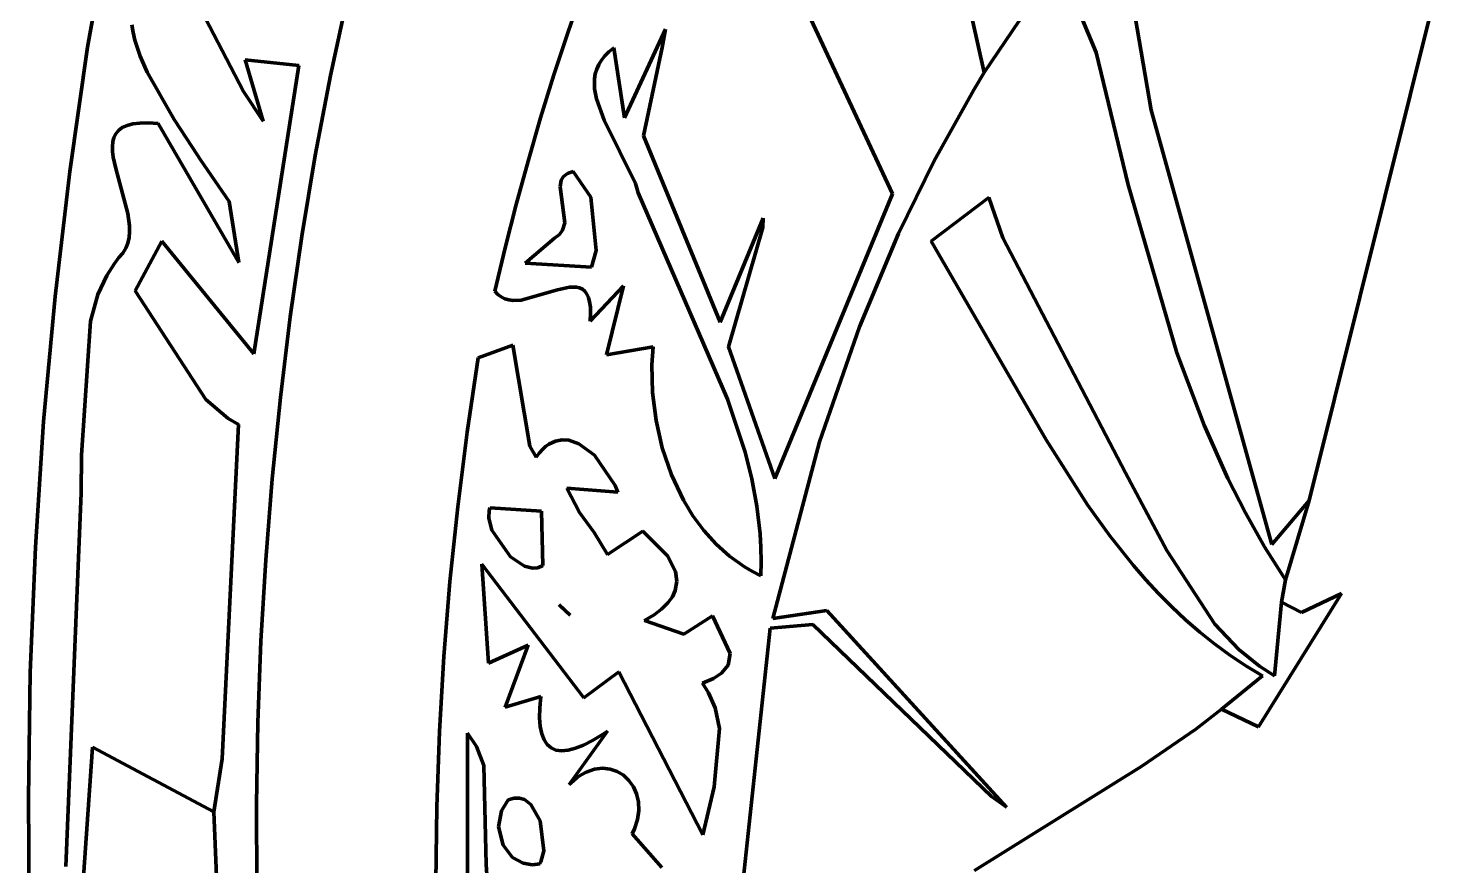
# Model space of a CAD drawing. Header units: millimetres. Extents: x 0 to 10.4, y 0 to 8.2.
# Drawn here: x 0.679 to 1.508, y 3.592 to 4.082 of the extents above; entities that cross this region are included whole.
import ezdxf

# ---------------------------------------------------------------- set-up
doc = ezdxf.new("R2010")
doc.units = ezdxf.units.MM
for name, color, linetype, lineweight in [('color#000000ff', 7, 'CONTINUOUS', 100), ('color#929292ff', 7, 'CONTINUOUS', 100), ('color#ffffffff', 7, 'CONTINUOUS', 100)]:
    doc.layers.add(name, color=color, linetype=linetype, lineweight=lineweight)

msp = doc.modelspace()

# ---------------------------------------------------------------- linework, layer by layer
at = {"layer": 'color#000000ff'}
for p, q in [((1.07316, 4.22388), (1.1848, 3.98488)), ((0.80504, 4.04477), (0.76566, 4.12071)), ((1.50837, 4.12593), (1.42848, 3.80558)), ((0.71392, 4.07086), (0.72033, 4.10742)), ((0.99502, 4.07975), (1.00375, 4.10471)), ((1.33615, 4.03403), (1.32399, 4.10494)), ((1.28957, 4.10236), (1.30392, 4.06765)), ((1.23849, 4.05595), (1.26293, 4.09224)), ((0.73983, 4.08381), (0.74054, 4.07937)), ((0.74054, 4.07937), (0.74161, 4.07484)), ((0.86296, 4.08664), (0.85595, 4.05427)), ((0.98675, 4.05466), (0.99502, 4.07975)), ((1.05195, 4.08142), (1.02801, 4.02948)), ((1.05012, 4.07055), (1.05195, 4.08142)), ((0.74161, 4.07484), (0.7447, 4.06557)), ((0.70347, 3.99799), (0.71392, 4.07086)), ((0.7447, 4.06557), (0.74882, 4.05614)), ((0.83745, 4.06006), (0.80611, 4.06343)), ((0.80611, 4.06343), (0.81669, 4.02753)), ((1.01446, 4.06319), (1.0129, 4.06059)), ((1.01643, 4.0657), (1.01446, 4.06319)), ((1.01885, 4.06812), (1.01643, 4.0657)), ((1.02173, 4.07043), (1.01885, 4.06812)), ((1.02801, 4.02948), (1.02173, 4.07043)), ((1.03908, 4.01886), (1.05012, 4.07055)), ((1.30392, 4.06765), (1.32256, 3.99034)), ((0.74882, 4.05614), (0.76466, 4.02847)), ((0.81121, 3.89133), (0.83745, 4.06006)), ((0.97895, 4.02945), (0.98675, 4.05466)), ((1.01094, 4.05516), (1.01049, 4.05234)), ((1.01173, 4.05791), (1.01094, 4.05516)), ((1.0129, 4.06059), (1.01173, 4.05791)), ((1.2323, 4.04579), (1.23849, 4.05595)), ((0.85595, 4.05427), (0.8471, 4.00735)), ((1.01049, 4.05234), (1.01051, 4.04651)), ((1.01051, 4.04651), (1.01159, 4.04048)), ((0.81669, 4.02753), (0.80504, 4.04477)), ((1.01159, 4.04048), (1.01616, 4.02801)), ((1.2091, 4.00435), (1.2323, 4.04579)), ((1.40676, 3.77972), (1.33615, 4.03403)), ((0.73206, 4.02208), (0.73045, 4.02014)), ((0.73423, 4.0237), (0.73206, 4.02208)), ((0.737, 4.02498), (0.73423, 4.0237)), ((0.74043, 4.02589), (0.737, 4.02498)), ((0.74456, 4.02641), (0.74043, 4.02589)), ((0.74944, 4.0265), (0.74456, 4.02641)), ((0.75513, 4.02615), (0.74944, 4.0265)), ((0.80244, 3.94475), (0.75513, 4.02615)), ((0.76466, 4.02847), (0.77539, 4.01206)), ((0.97159, 4.00415), (0.97895, 4.02945)), ((1.01616, 4.02801), (1.03449, 3.99108)), ((0.72867, 4.0154), (0.72841, 4.01265)), ((0.72933, 4.0179), (0.72867, 4.0154)), ((0.73045, 4.02014), (0.72933, 4.0179)), ((1.08406, 3.90985), (1.03908, 4.01886)), ((0.72841, 4.01265), (0.7285, 4.00969)), ((0.7285, 4.00969), (0.72889, 4.00653)), ((0.72889, 4.00653), (0.73036, 3.99973)), ((0.77539, 4.01206), (0.77999, 4.00493)), ((0.77999, 4.00493), (0.7967, 3.98043)), ((0.8471, 4.00735), (0.83928, 3.96026)), ((0.6949, 3.92491), (0.70347, 3.99799)), ((0.73036, 3.99973), (0.73751, 3.97356)), ((0.96468, 3.97879), (0.97159, 4.00415)), ((0.99465, 3.99681), (0.99238, 3.99513)), ((0.99619, 3.99745), (0.99465, 3.99681)), ((0.99802, 3.99795), (0.99619, 3.99745)), ((1.00834, 3.98312), (0.99802, 3.99795)), ((1.18828, 3.96174), (1.2091, 4.00435)), ((0.99102, 3.99297), (0.99036, 3.98902)), ((0.99036, 3.98902), (0.9931, 3.96794)), ((0.99238, 3.99513), (0.99102, 3.99297)), ((1.03449, 3.99108), (1.03609, 3.98553)), ((1.32256, 3.99034), (1.35113, 3.89197)), ((0.7967, 3.98043), (0.80244, 3.94475)), ((1.01143, 3.95176), (1.00834, 3.98312)), ((1.03609, 3.98553), (1.08834, 3.86485)), ((1.1848, 3.98488), (1.11589, 3.81844)), ((1.24113, 3.98276), (1.2074, 3.95733)), ((1.24933, 3.95926), (1.24113, 3.98276)), ((0.73751, 3.97356), (0.73845, 3.96623)), ((0.9582, 3.95339), (0.96468, 3.97879)), ((0.73845, 3.96623), (0.73848, 3.96272)), ((0.99182, 3.96363), (0.98993, 3.96115)), ((0.9931, 3.96794), (0.99182, 3.96363)), ((1.10912, 3.97072), (1.08406, 3.90985)), ((1.08883, 3.89546), (1.10894, 3.96524)), ((1.10894, 3.96524), (1.10912, 3.97072)), ((0.73742, 3.95613), (0.73623, 3.95309)), ((0.73815, 3.95934), (0.73742, 3.95613)), ((0.73848, 3.96272), (0.73815, 3.95934)), ((0.74166, 3.92819), (0.75731, 3.95718)), ((0.75731, 3.95718), (0.81121, 3.89133)), ((0.83928, 3.96026), (0.83248, 3.91304)), ((0.98701, 3.95909), (0.96987, 3.94433)), ((0.98993, 3.96115), (0.98701, 3.95909)), ((1.16539, 3.90705), (1.18828, 3.96174)), ((1.2074, 3.95733), (1.27475, 3.84102)), ((1.32104, 3.82174), (1.24933, 3.95926)), ((0.73225, 3.94768), (0.72966, 3.94428)), ((0.73452, 3.95027), (0.73225, 3.94768)), ((0.73623, 3.95309), (0.73452, 3.95027)), ((0.95215, 3.92796), (0.9582, 3.95339)), ((1.00863, 3.94211), (1.01143, 3.95176)), ((0.72966, 3.94428), (0.72517, 3.93724)), ((0.96987, 3.94433), (1.00863, 3.94211)), ((0.72517, 3.93724), (0.72001, 3.92614)), ((0.99586, 3.93038), (0.98876, 3.92881)), ((0.99996, 3.93036), (0.99586, 3.93038)), ((1.00176, 3.92991), (0.99996, 3.93036)), ((1.02747, 3.93104), (1.00796, 3.91053)), ((1.01741, 3.89076), (1.02747, 3.93104)), ((0.68821, 3.85165), (0.6949, 3.92491)), ((0.72001, 3.92614), (0.71557, 3.91052)), ((0.78312, 3.86466), (0.74166, 3.92819)), ((0.95394, 3.92608), (0.95215, 3.92796)), ((0.9559, 3.92464), (0.95394, 3.92608)), ((0.95801, 3.92362), (0.9559, 3.92464)), ((0.96026, 3.92296), (0.95801, 3.92362)), ((0.96262, 3.92264), (0.96026, 3.92296)), ((0.96763, 3.92282), (0.96262, 3.92264)), ((0.98876, 3.92881), (0.96763, 3.92282)), ((1.00338, 3.92912), (1.00176, 3.92991)), ((1.00479, 3.92794), (1.00338, 3.92912)), ((1.00598, 3.92633), (1.00479, 3.92794)), ((1.00693, 3.92426), (1.00598, 3.92633)), ((1.00762, 3.92168), (1.00693, 3.92426)), ((1.00803, 3.91856), (1.00762, 3.92168)), ((1.00796, 3.91053), (1.00815, 3.91486)), ((1.00815, 3.91486), (1.00803, 3.91856)), ((0.71557, 3.91052), (0.71043, 3.83195)), ((0.83248, 3.91304), (0.8267, 3.8657)), ((1.14214, 3.83975), (1.16539, 3.90705)), ((0.93595, 3.84554), (0.94246, 3.88905)), ((0.94246, 3.88905), (0.96274, 3.89648)), ((0.96274, 3.89648), (0.97265, 3.83722)), ((1.04472, 3.89544), (1.01741, 3.89076)), ((1.04408, 3.88491), (1.04472, 3.89544)), ((1.11589, 3.81844), (1.08883, 3.89546)), ((1.35113, 3.89197), (1.36712, 3.84951)), ((1.04445, 3.86874), (1.04408, 3.88491)), ((0.79621, 3.85358), (0.78312, 3.86466)), ((0.8267, 3.8657), (0.82192, 3.81826)), ((1.04646, 3.85241), (1.04445, 3.86874)), ((1.08834, 3.86485), (1.09858, 3.83385)), ((0.68338, 3.77825), (0.68821, 3.85165)), ((0.79269, 3.65438), (0.80229, 3.84996)), ((0.80229, 3.84996), (0.79621, 3.85358)), ((1.05011, 3.83626), (1.04646, 3.85241)), ((1.36712, 3.84951), (1.38099, 3.81846)), ((0.93043, 3.80188), (0.93595, 3.84554)), ((0.98372, 3.83843), (0.98759, 3.84029)), ((0.98759, 3.84029), (0.99153, 3.84103)), ((0.99153, 3.84103), (0.9955, 3.84076)), ((0.9955, 3.84076), (1.00138, 3.83873)), ((1.11485, 3.73648), (1.14214, 3.83975)), ((1.27475, 3.84102), (1.29889, 3.80305)), ((0.71043, 3.83195), (0.7101, 3.81006)), ((0.97265, 3.83722), (0.97641, 3.83088)), ((0.97641, 3.83088), (0.97817, 3.83328)), ((0.97817, 3.83328), (0.97997, 3.83533)), ((0.97997, 3.83533), (0.98182, 3.83704)), ((0.98182, 3.83704), (0.98372, 3.83843)), ((1.00138, 3.83873), (1.01054, 3.83197)), ((1.01054, 3.83197), (1.02264, 3.81435)), ((1.05542, 3.82062), (1.05011, 3.83626)), ((1.09858, 3.83385), (1.10251, 3.81812)), ((0.82192, 3.81826), (0.81815, 3.77073)), ((1.02264, 3.81435), (1.02417, 3.81034)), ((1.06243, 3.8058), (1.05542, 3.82062)), ((1.10251, 3.81812), (1.10547, 3.8022)), ((1.34519, 3.77619), (1.32104, 3.82174)), ((1.38099, 3.81846), (1.39126, 3.79822)), ((0.7101, 3.81006), (0.70111, 3.59125)), ((1.02417, 3.81034), (0.99427, 3.81268)), ((0.99427, 3.81268), (1.00162, 3.79857)), ((1.06804, 3.79656), (1.06243, 3.8058)), ((0.9259, 3.75811), (0.93043, 3.80188)), ((0.94893, 3.79984), (0.94858, 3.79521)), ((0.94944, 3.80117), (0.94893, 3.79984)), ((0.97937, 3.79921), (0.94944, 3.80117)), ((0.98018, 3.76746), (0.97937, 3.79921)), ((1.00162, 3.79857), (1.01031, 3.7868)), ((1.10547, 3.8022), (1.10732, 3.78607)), ((1.29889, 3.80305), (1.31189, 3.78491)), ((1.39126, 3.79822), (1.40244, 3.77839)), ((1.42848, 3.80558), (1.40676, 3.77972)), ((0.94858, 3.79521), (0.95046, 3.78812)), ((1.07442, 3.78792), (1.06804, 3.79656)), ((0.95046, 3.78812), (0.96141, 3.7726)), ((1.01031, 3.7868), (1.01808, 3.77382)), ((1.01808, 3.77382), (1.03877, 3.78766)), ((1.03877, 3.78766), (1.05307, 3.77319)), ((1.08157, 3.77999), (1.07442, 3.78792)), ((1.10732, 3.78607), (1.10778, 3.77793)), ((1.31189, 3.78491), (1.32569, 3.76753)), ((0.6804, 3.70476), (0.68338, 3.77825)), ((0.96141, 3.7726), (0.96945, 3.76717)), ((1.05307, 3.77319), (1.05779, 3.76391)), ((1.08949, 3.77288), (1.08157, 3.77999)), ((1.0982, 3.76667), (1.08949, 3.77288)), ((1.10778, 3.77793), (1.10791, 3.76972)), ((1.37341, 3.73322), (1.34519, 3.77619)), ((1.40244, 3.77839), (1.41461, 3.75901)), ((0.81815, 3.77073), (0.81536, 3.72314)), ((1.00423, 3.69001), (0.94455, 3.76831)), ((0.94455, 3.76831), (0.94839, 3.71035)), ((0.96945, 3.76717), (0.97428, 3.76594)), ((0.97428, 3.76594), (0.97734, 3.7662)), ((0.97734, 3.7662), (0.98018, 3.76746)), ((1.10285, 3.76393), (1.0982, 3.76667)), ((1.10791, 3.76972), (1.10769, 3.76146)), ((1.32569, 3.76753), (1.33293, 3.75918)), ((0.92237, 3.71425), (0.9259, 3.75811)), ((1.05862, 3.75834), (1.05771, 3.75281)), ((1.05779, 3.76391), (1.05862, 3.75834)), ((1.10769, 3.76146), (1.10285, 3.76393)), ((1.33293, 3.75918), (1.34042, 3.75107)), ((1.41461, 3.75901), (1.41228, 3.746)), ((1.05604, 3.74917), (1.05345, 3.74558)), ((1.05771, 3.75281), (1.05604, 3.74917)), ((1.34042, 3.75107), (1.34818, 3.74324)), ((0.98977, 3.74442), (0.99064, 3.74361)), ((0.99626, 3.73838), (0.98977, 3.74442)), ((0.99064, 3.74361), (0.99626, 3.73838)), ((1.0499, 3.74204), (1.04531, 3.73857)), ((1.05345, 3.74558), (1.0499, 3.74204)), ((1.14628, 3.74113), (1.11485, 3.73648)), ((1.25146, 3.62611), (1.14628, 3.74113)), ((1.34818, 3.74324), (1.35622, 3.73569)), ((1.41228, 3.746), (1.4082, 3.70287)), ((1.04531, 3.73857), (1.03964, 3.73519)), ((1.03964, 3.73519), (1.06278, 3.72724)), ((1.06278, 3.72724), (1.07951, 3.73806)), ((1.07951, 3.73806), (1.08983, 3.71595)), ((1.11315, 3.73077), (1.13824, 3.73293)), ((1.13824, 3.73293), (1.24265, 3.63234)), ((1.35622, 3.73569), (1.36456, 3.72845)), ((1.38744, 3.71841), (1.37341, 3.73322)), ((0.81536, 3.72314), (0.81356, 3.6755)), ((1.09634, 3.57245), (1.11315, 3.73077)), ((1.36456, 3.72845), (1.37322, 3.72154)), ((0.94839, 3.71035), (0.97166, 3.72076)), ((0.97166, 3.72076), (0.9582, 3.68454)), ((1.08983, 3.71595), (1.08856, 3.70915)), ((1.37322, 3.72154), (1.38221, 3.71497)), ((1.38221, 3.71497), (1.39155, 3.70877)), ((1.39941, 3.70864), (1.38744, 3.71841)), ((0.91982, 3.67031), (0.92237, 3.71425)), ((1.08856, 3.70915), (1.08478, 3.70439)), ((1.39155, 3.70877), (1.40127, 3.70295)), ((1.4082, 3.70287), (1.39941, 3.70864)), ((0.67927, 3.63122), (0.6804, 3.70476)), ((1.02463, 3.70516), (1.00423, 3.69001)), ((1.07379, 3.6099), (1.02463, 3.70516)), ((1.08008, 3.7013), (1.07358, 3.69868)), ((1.07358, 3.69868), (1.07721, 3.69292)), ((1.08478, 3.70439), (1.08008, 3.7013)), ((1.40127, 3.70295), (1.37719, 3.68343)), ((0.9582, 3.68454), (0.97904, 3.69076)), ((0.97904, 3.69076), (0.97845, 3.68414)), ((1.07721, 3.69292), (1.08107, 3.68409)), ((0.97845, 3.68414), (0.97834, 3.6783)), ((1.08107, 3.68409), (1.08364, 3.67203)), ((1.37719, 3.68343), (1.36221, 3.67168)), ((0.81356, 3.6755), (0.81274, 3.62783)), ((0.97834, 3.6783), (0.97872, 3.67323)), ((0.97872, 3.67323), (0.97959, 3.66893)), ((0.91826, 3.62633), (0.91982, 3.67031)), ((0.93626, 3.66933), (0.93587, 3.45612)), ((0.94141, 3.66158), (0.93626, 3.66933)), ((0.97959, 3.66893), (0.98095, 3.66541)), ((0.98095, 3.66541), (0.98279, 3.66266)), ((1.0181, 3.67054), (0.99564, 3.63922)), ((1.00406, 3.66242), (1.00931, 3.66509)), ((1.00931, 3.66509), (1.01505, 3.66853)), ((1.01505, 3.66853), (1.0181, 3.67054)), ((1.08364, 3.67203), (1.08049, 3.63788)), ((1.36221, 3.67168), (1.33066, 3.65003)), ((0.94569, 3.65049), (0.94141, 3.66158)), ((0.98279, 3.66266), (0.98512, 3.66069)), ((0.98512, 3.66069), (0.98793, 3.65949)), ((0.98793, 3.65949), (0.99124, 3.65906)), ((0.99124, 3.65906), (0.99502, 3.65941)), ((0.99502, 3.65941), (0.9993, 3.66053)), ((0.9993, 3.66053), (1.00406, 3.66242)), ((0.78782, 3.62338), (0.79269, 3.65438)), ((0.94709, 3.59255), (0.94569, 3.65049)), ((1.00558, 3.64649), (1.01047, 3.64822)), ((1.01047, 3.64822), (1.01519, 3.6488)), ((1.01519, 3.6488), (1.01966, 3.64835)), ((1.01966, 3.64835), (1.02377, 3.64694)), ((1.33066, 3.65003), (1.2327, 3.58903)), ((0.99564, 3.63922), (0.99812, 3.64154)), ((0.99812, 3.64154), (1.00061, 3.64352)), ((1.00061, 3.64352), (1.0031, 3.64517)), ((1.0031, 3.64517), (1.00558, 3.64649)), ((1.02377, 3.64694), (1.02746, 3.64468)), ((1.02746, 3.64468), (1.03063, 3.64167)), ((1.03063, 3.64167), (1.03319, 3.63801)), ((1.03319, 3.63801), (1.03506, 3.63379)), ((1.03506, 3.63379), (1.03615, 3.62911)), ((1.08049, 3.63788), (1.07379, 3.6099)), ((1.24265, 3.63234), (1.25146, 3.62611)), ((0.67996, 3.55767), (0.67927, 3.63122)), ((0.79027, 3.56361), (0.78782, 3.62338)), ((0.81274, 3.62783), (0.81289, 3.58016)), ((0.91769, 3.58232), (0.91826, 3.62633)), ((0.95598, 3.62381), (0.95436, 3.61457)), ((0.96005, 3.63035), (0.95598, 3.62381)), ((0.96344, 3.6314), (0.96005, 3.63035)), ((0.96659, 3.63139), (0.96344, 3.6314)), ((0.96948, 3.63045), (0.96659, 3.63139)), ((0.97328, 3.62756), (0.96948, 3.63045)), ((0.97877, 3.618), (0.97328, 3.62756)), ((1.03637, 3.62407), (1.03564, 3.61876)), ((1.03615, 3.62911), (1.03637, 3.62407)), ((0.98089, 3.60053), (0.97877, 3.618)), ((1.03564, 3.61876), (1.03387, 3.61328)), ((0.95436, 3.61457), (0.95696, 3.60377)), ((1.03387, 3.61328), (1.03256, 3.61051)), ((1.03256, 3.61051), (1.04979, 3.59074)), ((0.95696, 3.60377), (0.96243, 3.59664)), ((0.97914, 3.59413), (0.98089, 3.60053)), ((0.94765, 3.58357), (0.94709, 3.59255)), ((0.96243, 3.59664), (0.96866, 3.59318)), ((0.96866, 3.59318), (0.97428, 3.59237)), ((0.97428, 3.59237), (0.97842, 3.59284)), ((0.97842, 3.59284), (0.97914, 3.59413))]:
    msp.add_line(p, q, dxfattribs=at)
at = {"layer": 'color#929292ff'}
for p, q in [((0.76566, 4.12071), (0.80504, 4.04477)), ((1.32399, 4.10494), (1.33615, 4.03403)), ((1.23849, 4.05595), (1.22809, 4.10247)), ((1.30392, 4.06765), (1.28957, 4.10236)), ((1.26293, 4.09224), (1.23849, 4.05595)), ((0.74054, 4.07937), (0.73983, 4.08381)), ((0.74161, 4.07484), (0.74054, 4.07937)), ((0.7447, 4.06557), (0.74161, 4.07484)), ((0.74882, 4.05614), (0.7447, 4.06557)), ((0.81669, 4.02753), (0.80611, 4.06343)), ((0.80611, 4.06343), (0.83745, 4.06006)), ((1.32256, 3.99034), (1.30392, 4.06765)), ((0.76466, 4.02847), (0.74882, 4.05614)), ((0.83745, 4.06006), (0.81121, 3.89133)), ((0.80504, 4.04477), (0.81669, 4.02753)), ((1.33615, 4.03403), (1.40676, 3.77972)), ((0.73045, 4.02014), (0.73206, 4.02208)), ((0.73206, 4.02208), (0.73423, 4.0237)), ((0.73423, 4.0237), (0.737, 4.02498)), ((0.737, 4.02498), (0.74043, 4.02589)), ((0.74043, 4.02589), (0.74456, 4.02641)), ((0.74456, 4.02641), (0.74944, 4.0265)), ((0.74944, 4.0265), (0.75513, 4.02615)), ((0.75513, 4.02615), (0.80244, 3.94475)), ((0.77539, 4.01206), (0.76466, 4.02847)), ((0.72841, 4.01265), (0.72867, 4.0154)), ((0.72867, 4.0154), (0.72933, 4.0179)), ((0.72933, 4.0179), (0.73045, 4.02014)), ((0.7285, 4.00969), (0.72841, 4.01265)), ((0.72889, 4.00653), (0.7285, 4.00969)), ((0.73036, 3.99973), (0.72889, 4.00653)), ((0.77999, 4.00493), (0.77539, 4.01206)), ((0.7967, 3.98043), (0.77999, 4.00493)), ((0.73751, 3.97356), (0.73036, 3.99973)), ((1.35113, 3.89197), (1.32256, 3.99034)), ((0.80244, 3.94475), (0.7967, 3.98043)), ((1.2074, 3.95733), (1.24113, 3.98276)), ((1.24113, 3.98276), (1.24933, 3.95926)), ((0.73845, 3.96623), (0.73751, 3.97356)), ((0.73848, 3.96272), (0.73845, 3.96623)), ((0.73623, 3.95309), (0.73742, 3.95613)), ((0.73742, 3.95613), (0.73815, 3.95934)), ((0.73815, 3.95934), (0.73848, 3.96272)), ((0.75731, 3.95718), (0.74166, 3.92819)), ((0.81121, 3.89133), (0.75731, 3.95718)), ((1.27475, 3.84102), (1.2074, 3.95733)), ((1.24933, 3.95926), (1.32104, 3.82174)), ((0.72966, 3.94428), (0.73225, 3.94768)), ((0.73225, 3.94768), (0.73452, 3.95027)), ((0.73452, 3.95027), (0.73623, 3.95309)), ((0.72517, 3.93724), (0.72966, 3.94428)), ((0.72001, 3.92614), (0.72517, 3.93724)), ((0.71557, 3.91052), (0.72001, 3.92614)), ((0.74166, 3.92819), (0.78312, 3.86466)), ((0.71043, 3.83195), (0.71557, 3.91052)), ((1.36712, 3.84951), (1.35113, 3.89197)), ((0.78312, 3.86466), (0.79621, 3.85358)), ((0.80229, 3.84996), (0.79269, 3.65438)), ((0.79621, 3.85358), (0.80229, 3.84996)), ((1.38099, 3.81846), (1.36712, 3.84951)), ((1.29889, 3.80305), (1.27475, 3.84102)), ((0.7101, 3.81006), (0.71043, 3.83195)), ((1.32104, 3.82174), (1.34519, 3.77619)), ((1.39126, 3.79822), (1.38099, 3.81846)), ((0.70111, 3.59125), (0.7101, 3.81006)), ((1.31189, 3.78491), (1.29889, 3.80305)), ((1.40244, 3.77839), (1.39126, 3.79822)), ((1.40676, 3.77972), (1.42848, 3.80558)), ((1.42848, 3.80558), (1.41461, 3.75901)), ((1.32569, 3.76753), (1.31189, 3.78491)), ((1.34519, 3.77619), (1.37341, 3.73322)), ((1.41461, 3.75901), (1.40244, 3.77839)), ((1.33293, 3.75918), (1.32569, 3.76753)), ((1.34042, 3.75107), (1.33293, 3.75918)), ((1.34818, 3.74324), (1.34042, 3.75107)), ((1.44739, 3.75118), (1.39885, 3.67297)), ((1.42396, 3.73995), (1.44739, 3.75118)), ((0.98977, 3.74442), (0.99626, 3.73838)), ((0.99064, 3.74361), (0.98977, 3.74442)), ((0.99626, 3.73838), (0.99064, 3.74361)), ((1.35622, 3.73569), (1.34818, 3.74324)), ((1.4082, 3.70287), (1.41228, 3.746)), ((1.41228, 3.746), (1.42396, 3.73995)), ((1.36456, 3.72845), (1.35622, 3.73569)), ((1.37341, 3.73322), (1.38744, 3.71841)), ((1.37322, 3.72154), (1.36456, 3.72845)), ((1.38221, 3.71497), (1.37322, 3.72154)), ((1.39155, 3.70877), (1.38221, 3.71497)), ((1.38744, 3.71841), (1.39941, 3.70864)), ((1.40127, 3.70295), (1.39155, 3.70877)), ((1.39941, 3.70864), (1.4082, 3.70287)), ((1.37719, 3.68343), (1.40127, 3.70295)), ((1.39885, 3.67297), (1.37719, 3.68343)), ((0.71674, 3.66116), (0.70669, 3.51474)), ((0.78782, 3.62338), (0.71674, 3.66116)), ((0.79269, 3.65438), (0.78782, 3.62338))]:
    msp.add_line(p, q, dxfattribs=at)
at = {"layer": 'color#ffffffff'}
for p, q in [((1.1848, 3.98488), (1.07316, 4.22388)), ((1.42848, 3.80558), (1.50837, 4.12593)), ((0.72033, 4.10742), (0.71392, 4.07086)), ((1.00375, 4.10471), (0.99502, 4.07975)), ((1.22809, 4.10247), (1.23849, 4.05595)), ((0.85595, 4.05427), (0.86296, 4.08664)), ((0.99502, 4.07975), (0.98675, 4.05466)), ((1.02801, 4.02948), (1.05195, 4.08142)), ((1.05195, 4.08142), (1.05012, 4.07055)), ((0.71392, 4.07086), (0.70347, 3.99799)), ((1.0129, 4.06059), (1.01446, 4.06319)), ((1.01446, 4.06319), (1.01643, 4.0657)), ((1.01643, 4.0657), (1.01885, 4.06812)), ((1.01885, 4.06812), (1.02173, 4.07043)), ((1.02173, 4.07043), (1.02801, 4.02948)), ((1.05012, 4.07055), (1.03908, 4.01886)), ((0.98675, 4.05466), (0.97895, 4.02945)), ((1.01049, 4.05234), (1.01094, 4.05516)), ((1.01094, 4.05516), (1.01173, 4.05791)), ((1.01173, 4.05791), (1.0129, 4.06059)), ((1.23849, 4.05595), (1.2323, 4.04579)), ((0.8471, 4.00735), (0.85595, 4.05427)), ((1.01051, 4.04651), (1.01049, 4.05234)), ((1.01159, 4.04048), (1.01051, 4.04651)), ((1.01616, 4.02801), (1.01159, 4.04048)), ((1.2323, 4.04579), (1.2091, 4.00435)), ((0.97895, 4.02945), (0.97159, 4.00415)), ((1.03449, 3.99108), (1.01616, 4.02801)), ((1.03908, 4.01886), (1.08406, 3.90985)), ((0.83928, 3.96026), (0.8471, 4.00735)), ((0.70347, 3.99799), (0.6949, 3.92491)), ((0.97159, 4.00415), (0.96468, 3.97879)), ((0.99238, 3.99513), (0.99465, 3.99681)), ((0.99465, 3.99681), (0.99619, 3.99745)), ((0.99619, 3.99745), (0.99802, 3.99795)), ((0.99802, 3.99795), (1.00834, 3.98312)), ((1.2091, 4.00435), (1.18828, 3.96174)), ((0.99036, 3.98902), (0.99102, 3.99297)), ((0.9931, 3.96794), (0.99036, 3.98902)), ((0.99102, 3.99297), (0.99238, 3.99513)), ((1.03609, 3.98553), (1.03449, 3.99108)), ((1.00834, 3.98312), (1.01143, 3.95176)), ((1.08834, 3.86485), (1.03609, 3.98553)), ((1.11589, 3.81844), (1.1848, 3.98488)), ((0.96468, 3.97879), (0.9582, 3.95339)), ((0.98993, 3.96115), (0.99182, 3.96363)), ((0.99182, 3.96363), (0.9931, 3.96794)), ((1.08406, 3.90985), (1.10912, 3.97072)), ((1.10894, 3.96524), (1.08883, 3.89546)), ((1.10912, 3.97072), (1.10894, 3.96524)), ((0.83248, 3.91304), (0.83928, 3.96026)), ((0.96987, 3.94433), (0.98701, 3.95909)), ((0.98701, 3.95909), (0.98993, 3.96115)), ((1.18828, 3.96174), (1.16539, 3.90705)), ((0.9582, 3.95339), (0.95215, 3.92796)), ((1.01143, 3.95176), (1.00863, 3.94211)), ((1.00863, 3.94211), (0.96987, 3.94433)), ((0.98876, 3.92881), (0.99586, 3.93038)), ((0.99586, 3.93038), (0.99996, 3.93036)), ((0.99996, 3.93036), (1.00176, 3.92991)), ((1.00796, 3.91053), (1.02747, 3.93104)), ((1.02747, 3.93104), (1.01741, 3.89076)), ((0.6949, 3.92491), (0.68821, 3.85165)), ((0.95215, 3.92796), (0.95394, 3.92608)), ((0.95394, 3.92608), (0.9559, 3.92464)), ((0.9559, 3.92464), (0.95801, 3.92362)), ((0.95801, 3.92362), (0.96026, 3.92296)), ((0.96026, 3.92296), (0.96262, 3.92264)), ((0.96262, 3.92264), (0.96763, 3.92282)), ((0.96763, 3.92282), (0.98876, 3.92881)), ((1.00176, 3.92991), (1.00338, 3.92912)), ((1.00338, 3.92912), (1.00479, 3.92794)), ((1.00479, 3.92794), (1.00598, 3.92633)), ((1.00598, 3.92633), (1.00693, 3.92426)), ((1.00693, 3.92426), (1.00762, 3.92168)), ((1.00762, 3.92168), (1.00803, 3.91856)), ((1.00815, 3.91486), (1.00796, 3.91053)), ((1.00803, 3.91856), (1.00815, 3.91486)), ((0.8267, 3.8657), (0.83248, 3.91304)), ((1.16539, 3.90705), (1.14214, 3.83975)), ((0.94246, 3.88905), (0.93595, 3.84554)), ((0.96274, 3.89648), (0.94246, 3.88905)), ((0.97265, 3.83722), (0.96274, 3.89648)), ((1.01741, 3.89076), (1.04472, 3.89544)), ((1.04472, 3.89544), (1.04408, 3.88491)), ((1.08883, 3.89546), (1.11589, 3.81844)), ((1.04408, 3.88491), (1.04445, 3.86874)), ((0.82192, 3.81826), (0.8267, 3.8657)), ((1.04445, 3.86874), (1.04646, 3.85241)), ((1.09858, 3.83385), (1.08834, 3.86485)), ((0.68821, 3.85165), (0.68338, 3.77825)), ((1.04646, 3.85241), (1.05011, 3.83626)), ((0.93595, 3.84554), (0.93043, 3.80188)), ((0.98759, 3.84029), (0.98372, 3.83843)), ((0.99153, 3.84103), (0.98759, 3.84029)), ((0.9955, 3.84076), (0.99153, 3.84103)), ((1.00138, 3.83873), (0.9955, 3.84076)), ((1.14214, 3.83975), (1.11485, 3.73648)), ((0.97641, 3.83088), (0.97265, 3.83722)), ((0.97817, 3.83328), (0.97641, 3.83088)), ((0.97997, 3.83533), (0.97817, 3.83328)), ((0.98182, 3.83704), (0.97997, 3.83533)), ((0.98372, 3.83843), (0.98182, 3.83704)), ((1.01054, 3.83197), (1.00138, 3.83873)), ((1.02264, 3.81435), (1.01054, 3.83197)), ((1.05011, 3.83626), (1.05542, 3.82062)), ((1.10251, 3.81812), (1.09858, 3.83385)), ((0.81815, 3.77073), (0.82192, 3.81826)), ((1.02417, 3.81034), (1.02264, 3.81435)), ((1.05542, 3.82062), (1.06243, 3.8058)), ((1.10547, 3.8022), (1.10251, 3.81812)), ((1.00162, 3.79857), (0.99427, 3.81268)), ((0.99427, 3.81268), (1.02417, 3.81034)), ((1.06243, 3.8058), (1.06804, 3.79656)), ((0.93043, 3.80188), (0.9259, 3.75811)), ((0.94858, 3.79521), (0.94893, 3.79984)), ((0.94893, 3.79984), (0.94944, 3.80117)), ((0.94944, 3.80117), (0.97937, 3.79921)), ((0.97937, 3.79921), (0.98018, 3.76746)), ((1.01031, 3.7868), (1.00162, 3.79857)), ((1.10732, 3.78607), (1.10547, 3.8022)), ((1.41461, 3.75901), (1.42848, 3.80558)), ((0.95046, 3.78812), (0.94858, 3.79521)), ((1.06804, 3.79656), (1.07442, 3.78792)), ((0.96141, 3.7726), (0.95046, 3.78812)), ((1.01808, 3.77382), (1.01031, 3.7868)), ((1.03877, 3.78766), (1.01808, 3.77382)), ((1.05307, 3.77319), (1.03877, 3.78766)), ((1.07442, 3.78792), (1.08157, 3.77999)), ((1.10778, 3.77793), (1.10732, 3.78607)), ((0.68338, 3.77825), (0.6804, 3.70476)), ((0.96945, 3.76717), (0.96141, 3.7726)), ((1.05779, 3.76391), (1.05307, 3.77319)), ((1.08157, 3.77999), (1.08949, 3.77288)), ((1.08949, 3.77288), (1.0982, 3.76667)), ((1.10791, 3.76972), (1.10778, 3.77793)), ((0.81536, 3.72314), (0.81815, 3.77073)), ((0.94839, 3.71035), (0.94455, 3.76831)), ((0.94455, 3.76831), (1.00423, 3.69001)), ((0.97428, 3.76594), (0.96945, 3.76717)), ((0.97734, 3.7662), (0.97428, 3.76594)), ((0.98018, 3.76746), (0.97734, 3.7662)), ((1.0982, 3.76667), (1.10285, 3.76393)), ((1.10769, 3.76146), (1.10791, 3.76972)), ((0.9259, 3.75811), (0.92237, 3.71425)), ((1.05771, 3.75281), (1.05862, 3.75834)), ((1.05862, 3.75834), (1.05779, 3.76391)), ((1.10285, 3.76393), (1.10769, 3.76146)), ((1.41228, 3.746), (1.41461, 3.75901)), ((1.05345, 3.74558), (1.05604, 3.74917)), ((1.05604, 3.74917), (1.05771, 3.75281)), ((1.39885, 3.67297), (1.44739, 3.75118)), ((1.44739, 3.75118), (1.42396, 3.73995)), ((1.04531, 3.73857), (1.0499, 3.74204)), ((1.0499, 3.74204), (1.05345, 3.74558)), ((1.11485, 3.73648), (1.14628, 3.74113)), ((1.14628, 3.74113), (1.25146, 3.62611)), ((1.42396, 3.73995), (1.41228, 3.746)), ((1.03964, 3.73519), (1.04531, 3.73857)), ((1.06278, 3.72724), (1.03964, 3.73519)), ((1.07951, 3.73806), (1.06278, 3.72724)), ((1.08983, 3.71595), (1.07951, 3.73806)), ((1.13824, 3.73293), (1.11315, 3.73077)), ((1.24265, 3.63234), (1.13824, 3.73293)), ((0.81356, 3.6755), (0.81536, 3.72314)), ((1.11315, 3.73077), (1.09634, 3.57245)), ((0.97166, 3.72076), (0.94839, 3.71035)), ((0.9582, 3.68454), (0.97166, 3.72076)), ((1.08856, 3.70915), (1.08983, 3.71595)), ((0.92237, 3.71425), (0.91982, 3.67031)), ((1.08478, 3.70439), (1.08856, 3.70915)), ((0.6804, 3.70476), (0.67927, 3.63122)), ((1.00423, 3.69001), (1.02463, 3.70516)), ((1.02463, 3.70516), (1.07379, 3.6099)), ((1.07358, 3.69868), (1.08008, 3.7013)), ((1.07721, 3.69292), (1.07358, 3.69868)), ((1.08008, 3.7013), (1.08478, 3.70439)), ((0.97904, 3.69076), (0.9582, 3.68454)), ((0.97845, 3.68414), (0.97904, 3.69076)), ((1.08107, 3.68409), (1.07721, 3.69292)), ((0.97834, 3.6783), (0.97845, 3.68414)), ((1.08364, 3.67203), (1.08107, 3.68409)), ((1.36221, 3.67168), (1.37719, 3.68343)), ((1.37719, 3.68343), (1.39885, 3.67297)), ((0.81274, 3.62783), (0.81356, 3.6755)), ((0.97872, 3.67323), (0.97834, 3.6783)), ((0.97959, 3.66893), (0.97872, 3.67323)), ((0.91982, 3.67031), (0.91826, 3.62633)), ((0.93587, 3.45612), (0.93626, 3.66933)), ((0.93626, 3.66933), (0.94141, 3.66158)), ((0.98095, 3.66541), (0.97959, 3.66893)), ((0.98279, 3.66266), (0.98095, 3.66541)), ((0.99564, 3.63922), (1.0181, 3.67054)), ((1.00931, 3.66509), (1.00406, 3.66242)), ((1.01505, 3.66853), (1.00931, 3.66509)), ((1.0181, 3.67054), (1.01505, 3.66853)), ((1.08049, 3.63788), (1.08364, 3.67203)), ((1.33066, 3.65003), (1.36221, 3.67168)), ((0.70669, 3.51474), (0.71674, 3.66116)), ((0.71674, 3.66116), (0.78782, 3.62338)), ((0.94141, 3.66158), (0.94569, 3.65049)), ((0.98512, 3.66069), (0.98279, 3.66266)), ((0.98793, 3.65949), (0.98512, 3.66069)), ((0.99124, 3.65906), (0.98793, 3.65949)), ((0.99502, 3.65941), (0.99124, 3.65906)), ((0.9993, 3.66053), (0.99502, 3.65941)), ((1.00406, 3.66242), (0.9993, 3.66053)), ((0.94569, 3.65049), (0.94709, 3.59255)), ((1.01047, 3.64822), (1.00558, 3.64649)), ((1.01519, 3.6488), (1.01047, 3.64822)), ((1.01966, 3.64835), (1.01519, 3.6488)), ((1.02377, 3.64694), (1.01966, 3.64835)), ((1.2327, 3.58903), (1.33066, 3.65003)), ((0.99812, 3.64154), (0.99564, 3.63922)), ((1.00061, 3.64352), (0.99812, 3.64154)), ((1.0031, 3.64517), (1.00061, 3.64352)), ((1.00558, 3.64649), (1.0031, 3.64517)), ((1.02746, 3.64468), (1.02377, 3.64694)), ((1.03063, 3.64167), (1.02746, 3.64468)), ((1.03319, 3.63801), (1.03063, 3.64167)), ((1.03506, 3.63379), (1.03319, 3.63801)), ((1.03615, 3.62911), (1.03506, 3.63379)), ((1.07379, 3.6099), (1.08049, 3.63788)), ((1.25146, 3.62611), (1.24265, 3.63234)), ((0.67927, 3.63122), (0.67996, 3.55767)), ((0.78782, 3.62338), (0.79027, 3.56361)), ((0.81289, 3.58016), (0.81274, 3.62783)), ((0.91826, 3.62633), (0.91769, 3.58232)), ((0.95436, 3.61457), (0.95598, 3.62381)), ((0.95598, 3.62381), (0.96005, 3.63035)), ((0.96005, 3.63035), (0.96344, 3.6314)), ((0.96344, 3.6314), (0.96659, 3.63139)), ((0.96659, 3.63139), (0.96948, 3.63045)), ((0.96948, 3.63045), (0.97328, 3.62756)), ((0.97328, 3.62756), (0.97877, 3.618)), ((1.03564, 3.61876), (1.03637, 3.62407)), ((1.03637, 3.62407), (1.03615, 3.62911)), ((0.97877, 3.618), (0.98089, 3.60053)), ((1.03387, 3.61328), (1.03564, 3.61876)), ((0.95696, 3.60377), (0.95436, 3.61457)), ((1.03256, 3.61051), (1.03387, 3.61328)), ((1.04979, 3.59074), (1.03256, 3.61051)), ((0.96243, 3.59664), (0.95696, 3.60377)), ((0.98089, 3.60053), (0.97914, 3.59413)), ((0.94709, 3.59255), (0.94765, 3.58357)), ((0.96866, 3.59318), (0.96243, 3.59664)), ((0.97428, 3.59237), (0.96866, 3.59318)), ((0.97842, 3.59284), (0.97428, 3.59237)), ((0.97914, 3.59413), (0.97842, 3.59284))]:
    msp.add_line(p, q, dxfattribs=at)

doc.saveas('drawing.dxf')
